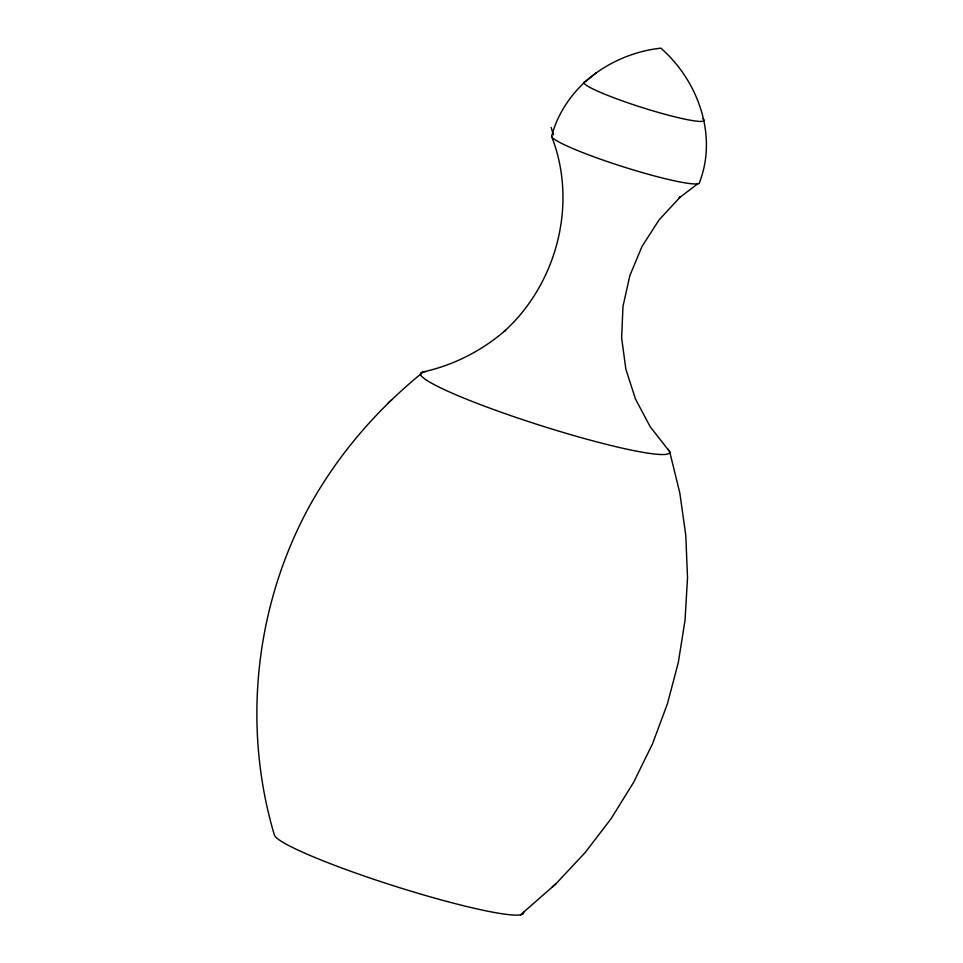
<?xml version="1.0" encoding="UTF-8"?>
<svg xmlns="http://www.w3.org/2000/svg" width="963" height="963" viewBox="0 0 963 963"><rect width="100%" height="100%" fill="white"/><g stroke="black" fill="none" stroke-linecap="round" stroke-linejoin="round"><path stroke-width="1.44" d="M523.583 912.202A130.739 13.217 17.6 0 1 403.702 888.957A130.739 13.217 17.6 0 1 274.395 835.09C241.785 725.753 255.207 604.258 310.411 504.456C339.06 453.368 377.905 408.529 423.527 371.862C453.97 365.049 482.174 350.664 505.659 330.14L504.179 331.441C557.059 283.531 577.932 203.229 551.594 136.421C556.915 115.921 568.652 97.395 583.963 82.878M520.55 914.85L555.807 883.926L585.095 852.628L611.132 818.634L633.666 782.257L652.493 743.857L667.419 703.821L678.301 662.532L685.018 620.389L687.522 577.812L685.776 535.211L679.818 493.02L669.682 451.623L650.242 426.838L635.484 399.043L625.842 369.082L621.629 337.893L622.977 306.427L629.826 275.659L641.972 246.528L659.053 219.925L680.54 196.693L679.059 197.981L697.778 183.789M702.617 118.437A62.932 6.356 17.6 0 1 643.597 108A62.932 6.356 17.6 0 1 585.42 81.602L585.721 81.301C606.546 62.812 633.197 51.232 660.847 48.15C697.802 80.398 717.796 135.025 699.571 182.212A77.642 7.848 17.6 0 1 628.382 168.417A77.642 7.848 17.6 0 1 551.594 136.421M388.27 402.799L391.809 399.693M552.268 887.019L555.807 883.926M585.42 81.602L596.302 72.694M551.137 127.417L553.388 134.844M667.997 449.3A130.739 13.217 17.6 0 1 537.583 424.539A130.739 13.217 17.6 0 1 425.586 371.634"/></g></svg>
